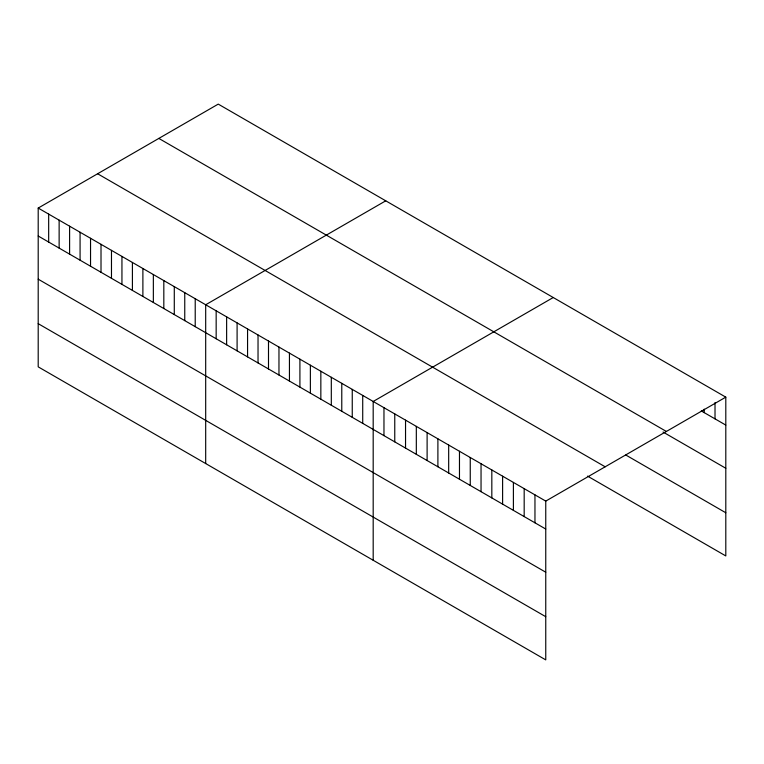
<?xml version="1.0" encoding="UTF-8"?>
<svg xmlns="http://www.w3.org/2000/svg" width="764" height="764" viewBox="0 0 764 764"><rect width="100%" height="100%" fill="white"/><g stroke="black" fill="none" stroke-linecap="round" stroke-linejoin="round"><path stroke-width="1.15" d="M38.2 208.066L545.754 501.098L545.754 659.886L38.2 366.854L38.2 208.066L218.246 104.114L725.8 397.146L725.8 555.934L587.554 476.115M385.744 200.817L205.688 304.769L205.688 463.547M553.231 297.521L373.185 401.472L373.185 560.251M545.754 501.098L725.8 397.146M701.285 410.936L725.8 425.09M158.836 138.418L666.38 431.45M663.047 432.042L725.8 468.265M625.792 455.01L725.8 512.759M97.62 173.762L605.164 466.794M38.2 236.009L545.754 529.041M38.2 279.185L545.754 572.217M38.2 323.669L545.754 616.701M715.018 402.561L715.018 418.863M704.227 409.141L704.227 412.636M534.962 494.871L534.962 522.815M524.18 488.645L524.18 516.588M513.398 482.418L513.398 510.362M502.607 476.192L502.607 504.135M491.825 469.965L491.825 497.908M481.043 463.738L481.043 491.682M470.252 457.512L470.252 485.455M459.47 451.285L459.47 479.229M448.678 445.059L448.678 473.002M437.896 438.832L437.896 466.775M427.114 432.605L427.114 460.549M416.323 426.379L416.323 454.322M405.541 420.152L405.541 448.096M394.759 413.926L394.759 441.859M383.967 407.699L383.967 435.633M362.719 395.427L362.719 423.371M352.252 389.382L352.252 417.325M341.775 383.337L341.775 411.28M331.309 377.292L331.309 405.235M320.842 371.247L320.842 399.19M310.375 365.211L310.375 393.145M299.908 359.166L299.908 387.1M289.441 353.121L289.441 381.064M278.965 347.076L278.965 375.019M268.498 341.031L268.498 368.974M258.031 334.985L258.031 362.929M247.565 328.94L247.565 356.883M237.098 322.905L237.098 350.838M226.631 316.859L226.631 344.793M216.164 310.814L216.164 338.758M195.221 298.724L195.221 326.667M184.754 292.679L184.754 320.622M174.287 286.634L174.287 314.577M163.821 280.598L163.821 308.532M153.354 274.553L153.354 302.487M142.887 268.508L142.887 296.451M132.411 262.463L132.411 290.406M121.944 256.417L121.944 284.361M111.477 250.372L111.477 278.316M101.01 244.327L101.01 272.271M90.544 238.292L90.544 266.225M80.077 232.246L80.077 260.18M69.6 226.201L69.6 254.145M59.134 220.156L59.134 248.099M48.667 214.111L48.667 242.054"/></g></svg>
